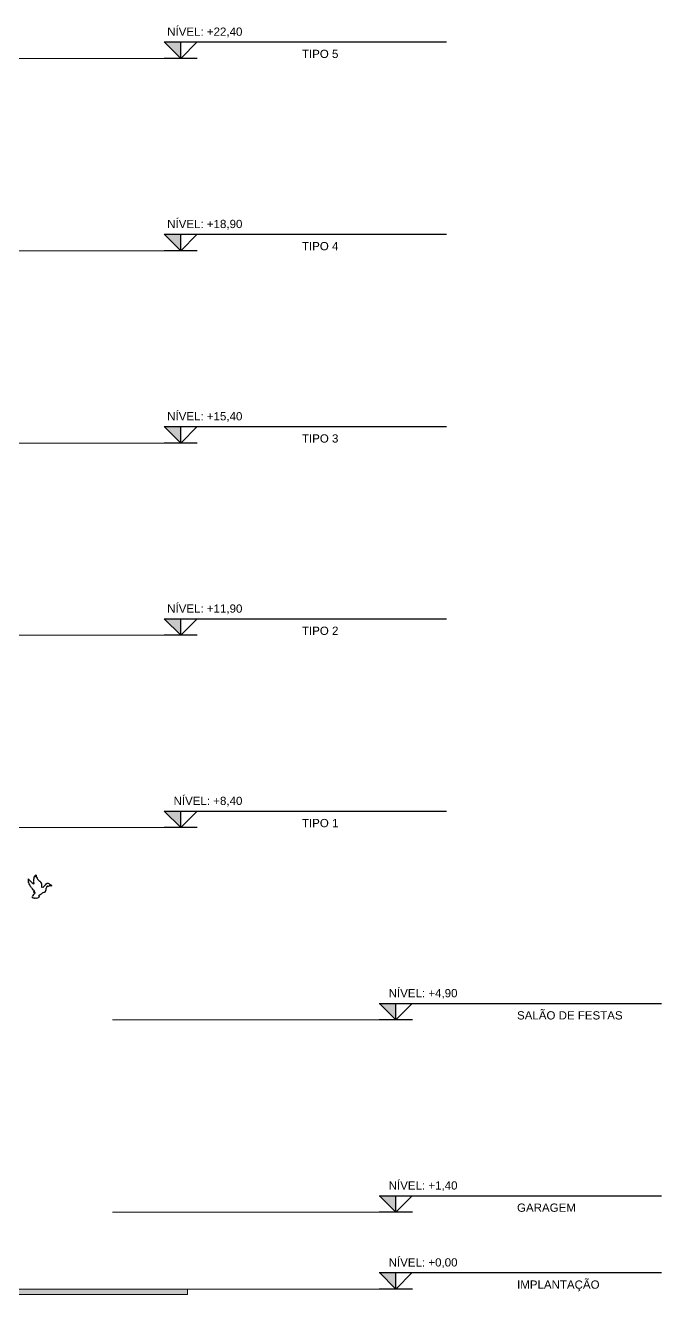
# Model space of a CAD drawing. Header units: millimetres. Extents: x 485872 to 486142, y -52344 to -52207.
# Drawn here: x 485949.44 to 485961.02, y -52339.38 to -52316.28 of the extents above; entities that cross this region are included whole.
import ezdxf
from ezdxf.enums import TextEntityAlignment as Align

# ---------------------------------------------------------------- set-up
doc = ezdxf.new("R2010")
doc.units = ezdxf.units.MM
doc.header["$LTSCALE"] = 15
doc.layers.add('Text', color=3, linetype='Continuous')
doc.styles.add('DM-TXT-100', font='arial.ttf', dxfattribs={"height": 0.2})
doc.styles.add('PADRAO', font='arial.ttf', dxfattribs={"height": 0.1})

# ---------------------------------------------------------------- blocks, each defined once
blk = doc.blocks.new('SIMBOLO NIVEL CORTE')
blk.add_hatch(color=1).paths.add_polyline_path([(0.3, 0.3), (0, 0.3), (0, 0)])
at = {"color": 1}
for p, q in [((0.301, 0.3), (-4.838, 0.3)), ((0, 0), (0, 0.3)), ((-0.301, 0), (0.301, 0))]:
    blk.add_line(p, q, dxfattribs=at)
blk.add_lwpolyline([(-0.3, 0.3), (0, 0), (0.3, 0.3)], dxfattribs=at)
at = {"layer": 'Text'}
for tag, p, height, style in [('PAVIMENTOXX', (-4.838, 0.412), 0.22, 'PADRAO'), ('PAVIMENTOXXXXX', (-4.838, 0.008), 0.18, 'DM-TXT-100')]:
    blk.add_attdef(tag, p, '', height=height, dxfattribs=dict(at, style=style))
at = {"layer": 'Text', "style": 'DM-TXT-100'}
blk.add_attdef('NIVELXXXXX', text='', height=0.18, dxfattribs=at).set_placement((0.246, 0.412), align=Align.RIGHT)

msp = doc.modelspace()

# ---------------------------------------------------------------- hatches: boundary and pattern name
at = {"linetype": 'Continuous', "lineweight": 13}
h = msp.add_hatch(color=256, dxfattribs=at)
h.dxf.hatch_style = 1
h.paths.add_polyline_path([(485926.585, -52339.277), (485952.395, -52339.277), (485952.395, -52339.377), (485926.585, -52339.377)])

# ---------------------------------------------------------------- linework, layer by layer
for p, q in [((485949.511, -52331.906), (485949.512, -52331.904)), ((485949.6, -52331.805), (485949.6, -52331.776)), ((485949.567, -52332.145), (485949.572, -52332.132)), ((485949.594, -52332.021), (485949.593, -52332.021)), ((485949.595, -52332.021), (485949.594, -52332.021)), ((485949.69, -52332.14), (485949.685, -52332.145)), ((485949.693, -52332.13), (485949.69, -52332.14))]:
    msp.add_line(p, q)
for points in [[(485951.968, -52316.877), (485947.11, -52316.877)], [(485951.968, -52320.377), (485947.11, -52320.377)], [(485951.968, -52323.877), (485947.11, -52323.877)], [(485951.968, -52327.377), (485947.11, -52327.377)], [(485951.968, -52330.877), (485947.11, -52330.877)], [(485951.968, -52330.877), (485947.11, -52330.877)], [(485955.883, -52334.377), (485951.025, -52334.377)], [(485955.883, -52337.877), (485951.025, -52337.877)], [(485955.883, -52339.277), (485951.025, -52339.277)]]:
    msp.add_lwpolyline(points, dxfattribs=at)
msp.add_lwpolyline([(485926.585, -52339.277), (485952.395, -52339.277), (485952.395, -52339.377), (485926.585, -52339.377)], close=True, dxfattribs=at)
for centre, radius, start, end in [((485949.489, -52331.827), 0.00816, 268.1734, 312.9139), ((485949.64, -52331.799), 0.155, 193.5118, 202.2727), ((485949.517, -52331.818), 0.0266, 160.4597, 213.0142), ((485949.511, -52331.884), 0.0302, 119.9383, 133.7563), ((485949.502, -52331.859), 0.0117, 192.8287, 223.3537), ((485949.818, -52331.537), 0.425, 219.8901, 238.2125), ((485949.641, -52331.774), 0.175, 212.4229, 217.8129), ((485949.502, -52331.882), 0.00182, 233.0938, 53.1389), ((485949.543, -52331.886), 0.042, 176.7766, 188.207), ((485949.498, -52331.905), 0.0136, 5.4905, 77.1713), ((485949.514, -52331.909), 0.0037, 134.8411, 239.4166), ((485949.554, -52331.88), 0.0525, 216.9655, 230.7418), ((485949.522, -52331.924), 0.00317, 107.4849, 229.8707), ((485949.526, -52331.924), 0.00699, 201.8305, 264.4778), ((485949.524, -52331.936), 0.00527, 335.1747, 73.3089), ((485949.447, -52332.02), 0.115, 34.1797, 45.2369), ((485949.535, -52331.967), 0.0141, 358.5871, 55.9597), ((485949.602, -52331.841), 0.0118, 122.5885, 236.6515), ((485949.6, -52331.857), 0.00815, 130.2776, 217.694), ((485949.596, -52331.806), 0.00239, 70.9077, 208.568), ((485948.882, -52331.822), 0.712, 359.5994, 1.1702), ((485949.595, -52331.829), 0.00212, 282.8799, 109.5594), ((485949.581, -52331.873), 0.0171, 354.3098, 40.8226), ((485949.586, -52331.889), 0.0125, 312.8078, 25.667), ((485949.606, -52331.88), 0.00947, 145.5238, 202.8771), ((485949.598, -52331.804), 0.00153, 163.3002, 338.6054), ((485949.602, -52331.779), 0.00384, 347.9187, 119.1279), ((485949.607, -52331.78), 0.00157, 179.5612, 330.3215), ((485949.422, -52331.755), 0.188, 352.2035, 358.7137), ((485949.615, -52331.76), 0.00531, 97.0553, 172.8925), ((485949.612, -52331.763), 0.0082, 0.4018, 72.5865), ((485949.622, -52331.764), 0.00159, 143.4969, 329.0897), ((485949.555, -52331.742), 0.0718, 341.3473, 356.7903), ((485949.631, -52331.745), 0.00473, 13.0787, 187.1744), ((485949.794, -52331.719), 0.16, 189.0087, 215.8097), ((485949.825, -52331.7), 0.197, 214.91, 231.8899), ((485949.662, -52331.929), 0.0853, 29.8931, 60.8034), ((485949.744, -52331.952), 0.0123, 169.0944, 209.0959), ((485949.828, -52331.967), 0.0978, 156.4033, 169.8543), ((485949.702, -52331.909), 0.0412, 332.4469, 33.0548), ((485948.266, -52330.52), 2.081, 316.3228, 318.3497), ((485949.848, -52331.934), 0.0403, 88.0378, 131.2406), ((485949.899, -52331.985), 0.0785, 152.882, 176.7926), ((485949.861, -52332.003), 0.063, 104.3373, 120.5886), ((485949.845, -52331.882), 0.0605, 271.1829, 296.2681), ((485949.848, -52331.934), 0.0402, 51.6323, 87.8313), ((485949.664, -52334.246), 2.319, 83.8741, 84.8737), ((485949.981, -52331.746), 0.19, 235.0952, 241.2147), ((485950.156, -52331.39), 0.587, 242.9957, 246.1375), ((485949.912, -52331.936), 0.00411, 261.8, 21.9745), ((485949.917, -52331.931), 0.00414, 255.778, 64.5996), ((485949.653, -52331.882), 0.134, 219.4945, 230.08), ((485949.562, -52331.994), 0.00999, 357.9109, 65.3398), ((485949.579, -52332.142), 0.0133, 196.3764, 255.2381), ((485949.403, -52332.15), 0.23, 34.1189, 42.7083), ((485949.846, -52332.252), 0.3, 141.0307, 156.3276), ((485949.583, -52332.142), 0.0142, 242.3631, 306.0034), ((485949.596, -52332.05), 0.00454, 126.8922, 306.8842), ((485949.598, -52332.15), 0.0081, 204.9968, 322.9965), ((485949.526, -52331.98), 0.0946, 314.9941, 323.4328), ((485949.59, -52332.033), 0.0128, 27.0634, 73.8219), ((485949.607, -52332.081), 0.028, 71.4617, 108.5379), ((485949.601, -52332.032), 0.00448, 285.483, 79.2908), ((485949.61, -52332.154), 0.00524, 188.9566, 342.8765), ((485949.612, -52332.058), 0.00572, 280.0135, 46.9594), ((485949.622, -52332.147), 0.0114, 230.6113, 312.1843), ((485949.65, -52332.127), 0.0347, 235.0441, 307), ((485949.645, -52332.103), 0.0577, 296.0847, 313.2621), ((485949.659, -52332.004), 0.106, 287.1575, 313.259), ((485949.618, -52332.126), 0.0754, 356.986, 16.2515), ((485949.868, -52332.278), 0.24, 108.9312, 124.6054), ((485949.748, -52331.946), 0.0194, 219.654, 273.9831), ((485949.749, -52331.928), 0.0377, 271.2393, 307.1584), ((485949.754, -52331.994), 0.0681, 302.1119, 11.1261)]:
    msp.add_arc(centre, radius, start, end)

# ---------------------------------------------------------------- block references
at = {"layer": 'Text', "linetype": 'Continuous', "lineweight": 13}
ref = msp.add_blockref('SIMBOLO NIVEL CORTE', (485952.269, -52316.877), dxfattribs=dict(at, xscale=-1))
ref.add_attrib('NIVELXXXXX', 'NÍVEL: +22,40', dxfattribs={"layer": '0', "height": 0.15, "style": 'DM-TXT-100'}).set_placement((485953.391, -52316.465), align=Align.RIGHT)
ref.add_attrib('PAVIMENTOXXXXX', 'TIPO 5', (485954.475, -52316.869), dxfattribs={"layer": '0', "height": 0.15, "style": 'DM-TXT-100'})
ref = msp.add_blockref('SIMBOLO NIVEL CORTE', (485952.269, -52320.377), dxfattribs=dict(at, xscale=-1))
ref.add_attrib('NIVELXXXXX', 'NÍVEL: +18,90', dxfattribs={"layer": '0', "height": 0.15, "style": 'DM-TXT-100'}).set_placement((485953.391, -52319.965), align=Align.RIGHT)
ref.add_attrib('PAVIMENTOXXXXX', 'TIPO 4', (485954.475, -52320.369), dxfattribs={"layer": '0', "height": 0.15, "style": 'DM-TXT-100'})
ref = msp.add_blockref('SIMBOLO NIVEL CORTE', (485952.269, -52323.877), dxfattribs=dict(at, xscale=-1))
ref.add_attrib('NIVELXXXXX', 'NÍVEL: +15,40', dxfattribs={"layer": '0', "height": 0.15, "style": 'DM-TXT-100'}).set_placement((485953.391, -52323.465), align=Align.RIGHT)
ref.add_attrib('PAVIMENTOXXXXX', 'TIPO 3', (485954.475, -52323.869), dxfattribs={"layer": '0', "height": 0.15, "style": 'DM-TXT-100'})
ref = msp.add_blockref('SIMBOLO NIVEL CORTE', (485952.269, -52327.377), dxfattribs=dict(at, xscale=-1))
ref.add_attrib('NIVELXXXXX', 'NÍVEL: +11,90', dxfattribs={"layer": '0', "height": 0.15, "style": 'DM-TXT-100'}).set_placement((485953.391, -52326.965), align=Align.RIGHT)
ref.add_attrib('PAVIMENTOXXXXX', 'TIPO 2', (485954.475, -52327.369), dxfattribs={"layer": '0', "height": 0.15, "style": 'DM-TXT-100'})
ref = msp.add_blockref('SIMBOLO NIVEL CORTE', (485952.269, -52330.877), dxfattribs=dict(at, xscale=-1))
ref.add_attrib('NIVELXXXXX', 'NÍVEL: +8,40', dxfattribs={"layer": '0', "height": 0.15, "style": 'DM-TXT-100'}).set_placement((485953.391, -52330.465), align=Align.RIGHT)
ref.add_attrib('PAVIMENTOXXXXX', 'TIPO 1', (485954.475, -52330.869), dxfattribs={"layer": '0', "height": 0.15, "style": 'DM-TXT-100'})
ref = msp.add_blockref('SIMBOLO NIVEL CORTE', (485956.184, -52334.377), dxfattribs=dict(at, xscale=-1))
ref.add_attrib('NIVELXXXXX', 'NÍVEL: +4,90', dxfattribs={"layer": '0', "height": 0.15, "style": 'DM-TXT-100'}).set_placement((485957.306, -52333.965), align=Align.RIGHT)
ref.add_attrib('PAVIMENTOXXXXX', 'SALÃO DE FESTAS', (485958.39, -52334.369), dxfattribs={"layer": '0', "height": 0.15, "style": 'DM-TXT-100'})
ref = msp.add_blockref('SIMBOLO NIVEL CORTE', (485956.184, -52337.877), dxfattribs=dict(at, xscale=-1))
ref.add_attrib('NIVELXXXXX', 'NÍVEL: +1,40', dxfattribs={"layer": '0', "height": 0.15, "style": 'DM-TXT-100'}).set_placement((485957.306, -52337.465), align=Align.RIGHT)
ref.add_attrib('PAVIMENTOXXXXX', 'GARAGEM', (485958.39, -52337.869), dxfattribs={"layer": '0', "height": 0.15, "style": 'DM-TXT-100'})
ref = msp.add_blockref('SIMBOLO NIVEL CORTE', (485956.184, -52339.277), dxfattribs=dict(at, xscale=-1))
ref.add_attrib('NIVELXXXXX', 'NÍVEL: +0,00', dxfattribs={"layer": '0', "height": 0.15, "style": 'DM-TXT-100'}).set_placement((485957.306, -52338.865), align=Align.RIGHT)
ref.add_attrib('PAVIMENTOXXXXX', 'IMPLANTAÇÃO', (485958.39, -52339.269), dxfattribs={"layer": '0', "height": 0.15, "style": 'DM-TXT-100'})

doc.saveas('drawing.dxf')
